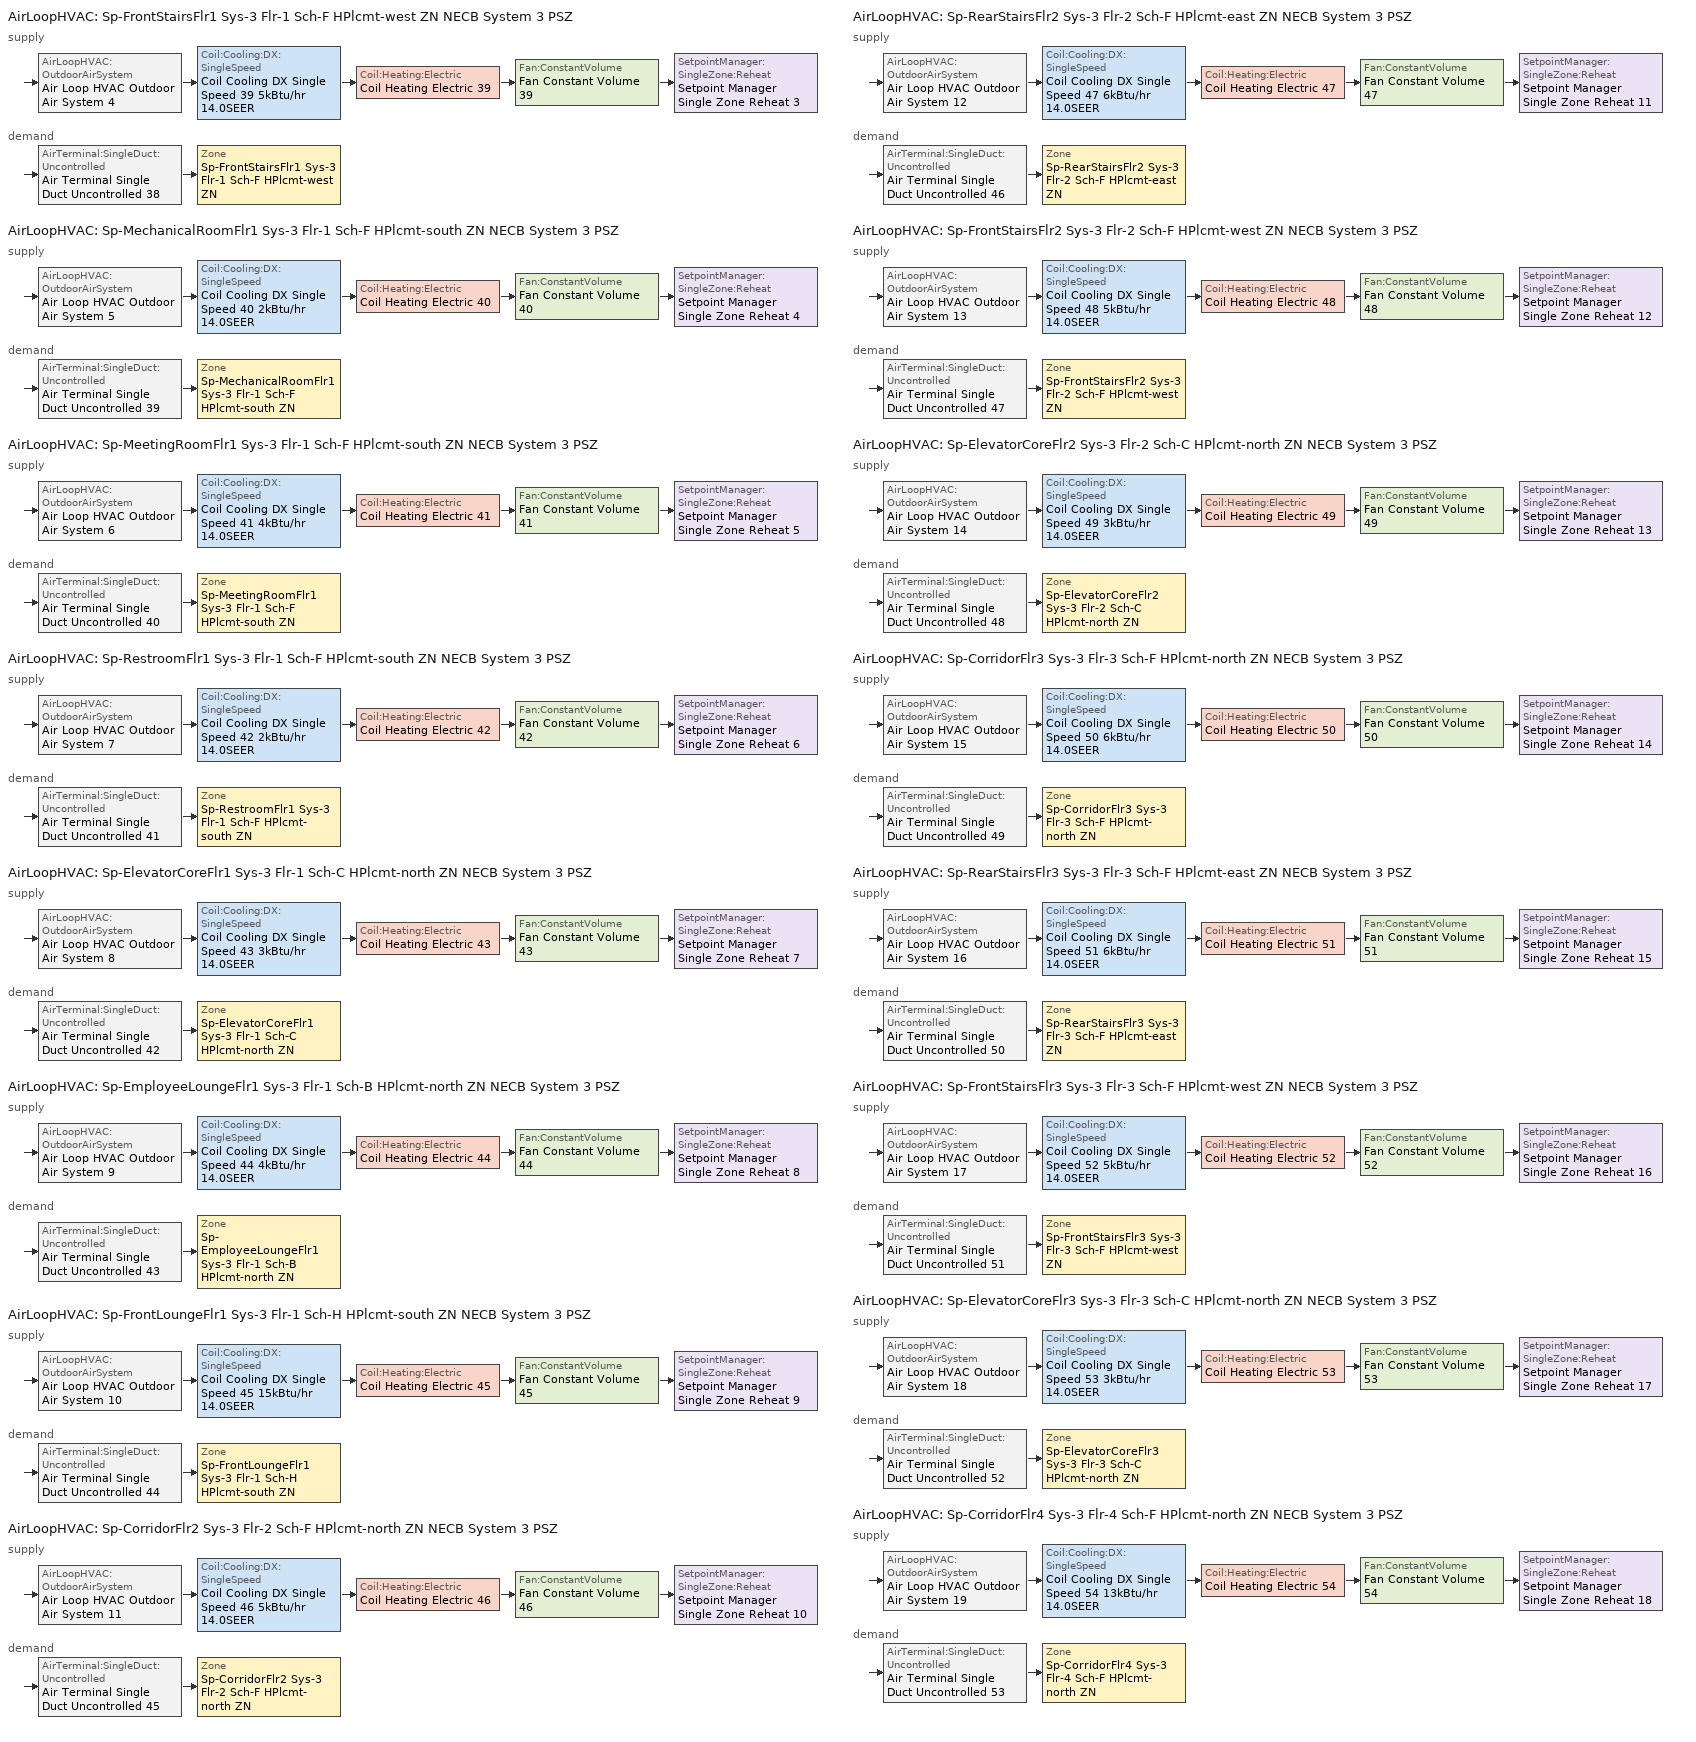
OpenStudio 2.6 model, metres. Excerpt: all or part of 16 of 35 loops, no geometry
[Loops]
AirLoopHVAC 'Sp-FrontStairsFlr1 Sys-3 Flr-1 Sch-F HPlcmt-west ZN NECB System 3 PSZ'
 supply: AirLoopHVAC:OutdoorAirSystem 'Air Loop HVAC Outdoor Air System 4' > Coil:Cooling:DX:SingleSpeed 'Coil Cooling DX Single Speed 39 5kBtu/hr 14.0SEER' > Coil:Heating:Electric 'Coil Heating Electric 39' > Fan:ConstantVolume 'Fan Constant Volume 39' > SetpointManager:SingleZone:Reheat 'Setpoint Manager Single Zone Reheat 3'
 demand: AirTerminal:SingleDuct:Uncontrolled 'Air Terminal Single Duct Uncontrolled 38' > Zone 'Sp-FrontStairsFlr1 Sys-3 Flr-1 Sch-F HPlcmt-west ZN'
AirLoopHVAC 'Sp-MechanicalRoomFlr1 Sys-3 Flr-1 Sch-F HPlcmt-south ZN NECB System 3 PSZ'
 supply: AirLoopHVAC:OutdoorAirSystem 'Air Loop HVAC Outdoor Air System 5' > Coil:Cooling:DX:SingleSpeed 'Coil Cooling DX Single Speed 40 2kBtu/hr 14.0SEER' > Coil:Heating:Electric 'Coil Heating Electric 40' > Fan:ConstantVolume 'Fan Constant Volume 40' > SetpointManager:SingleZone:Reheat 'Setpoint Manager Single Zone Reheat 4'
 demand: AirTerminal:SingleDuct:Uncontrolled 'Air Terminal Single Duct Uncontrolled 39' > Zone 'Sp-MechanicalRoomFlr1 Sys-3 Flr-1 Sch-F HPlcmt-south ZN'
AirLoopHVAC 'Sp-MeetingRoomFlr1 Sys-3 Flr-1 Sch-F HPlcmt-south ZN NECB System 3 PSZ'
 supply: AirLoopHVAC:OutdoorAirSystem 'Air Loop HVAC Outdoor Air System 6' > Coil:Cooling:DX:SingleSpeed 'Coil Cooling DX Single Speed 41 4kBtu/hr 14.0SEER' > Coil:Heating:Electric 'Coil Heating Electric 41' > Fan:ConstantVolume 'Fan Constant Volume 41' > SetpointManager:SingleZone:Reheat 'Setpoint Manager Single Zone Reheat 5'
 demand: AirTerminal:SingleDuct:Uncontrolled 'Air Terminal Single Duct Uncontrolled 40' > Zone 'Sp-MeetingRoomFlr1 Sys-3 Flr-1 Sch-F HPlcmt-south ZN'
AirLoopHVAC 'Sp-RestroomFlr1 Sys-3 Flr-1 Sch-F HPlcmt-south ZN NECB System 3 PSZ'
 supply: AirLoopHVAC:OutdoorAirSystem 'Air Loop HVAC Outdoor Air System 7' > Coil:Cooling:DX:SingleSpeed 'Coil Cooling DX Single Speed 42 2kBtu/hr 14.0SEER' > Coil:Heating:Electric 'Coil Heating Electric 42' > Fan:ConstantVolume 'Fan Constant Volume 42' > SetpointManager:SingleZone:Reheat 'Setpoint Manager Single Zone Reheat 6'
 demand: AirTerminal:SingleDuct:Uncontrolled 'Air Terminal Single Duct Uncontrolled 41' > Zone 'Sp-RestroomFlr1 Sys-3 Flr-1 Sch-F HPlcmt-south ZN'
AirLoopHVAC 'Sp-ElevatorCoreFlr1 Sys-3 Flr-1 Sch-C HPlcmt-north ZN NECB System 3 PSZ'
 supply: AirLoopHVAC:OutdoorAirSystem 'Air Loop HVAC Outdoor Air System 8' > Coil:Cooling:DX:SingleSpeed 'Coil Cooling DX Single Speed 43 3kBtu/hr 14.0SEER' > Coil:Heating:Electric 'Coil Heating Electric 43' > Fan:ConstantVolume 'Fan Constant Volume 43' > SetpointManager:SingleZone:Reheat 'Setpoint Manager Single Zone Reheat 7'
 demand: AirTerminal:SingleDuct:Uncontrolled 'Air Terminal Single Duct Uncontrolled 42' > Zone 'Sp-ElevatorCoreFlr1 Sys-3 Flr-1 Sch-C HPlcmt-north ZN'
AirLoopHVAC 'Sp-EmployeeLoungeFlr1 Sys-3 Flr-1 Sch-B HPlcmt-north ZN NECB System 3 PSZ'
 supply: AirLoopHVAC:OutdoorAirSystem 'Air Loop HVAC Outdoor Air System 9' > Coil:Cooling:DX:SingleSpeed 'Coil Cooling DX Single Speed 44 4kBtu/hr 14.0SEER' > Coil:Heating:Electric 'Coil Heating Electric 44' > Fan:ConstantVolume 'Fan Constant Volume 44' > SetpointManager:SingleZone:Reheat 'Setpoint Manager Single Zone Reheat 8'
 demand: AirTerminal:SingleDuct:Uncontrolled 'Air Terminal Single Duct Uncontrolled 43' > Zone 'Sp-EmployeeLoungeFlr1 Sys-3 Flr-1 Sch-B HPlcmt-north ZN'
AirLoopHVAC 'Sp-FrontLoungeFlr1 Sys-3 Flr-1 Sch-H HPlcmt-south ZN NECB System 3 PSZ'
 supply: AirLoopHVAC:OutdoorAirSystem 'Air Loop HVAC Outdoor Air System 10' > Coil:Cooling:DX:SingleSpeed 'Coil Cooling DX Single Speed 45 15kBtu/hr 14.0SEER' > Coil:Heating:Electric 'Coil Heating Electric 45' > Fan:ConstantVolume 'Fan Constant Volume 45' > SetpointManager:SingleZone:Reheat 'Setpoint Manager Single Zone Reheat 9'
 demand: AirTerminal:SingleDuct:Uncontrolled 'Air Terminal Single Duct Uncontrolled 44' > Zone 'Sp-FrontLoungeFlr1 Sys-3 Flr-1 Sch-H HPlcmt-south ZN'
AirLoopHVAC 'Sp-CorridorFlr2 Sys-3 Flr-2 Sch-F HPlcmt-north ZN NECB System 3 PSZ'
 supply: AirLoopHVAC:OutdoorAirSystem 'Air Loop HVAC Outdoor Air System 11' > Coil:Cooling:DX:SingleSpeed 'Coil Cooling DX Single Speed 46 5kBtu/hr 14.0SEER' > Coil:Heating:Electric 'Coil Heating Electric 46' > Fan:ConstantVolume 'Fan Constant Volume 46' > SetpointManager:SingleZone:Reheat 'Setpoint Manager Single Zone Reheat 10'
 demand: AirTerminal:SingleDuct:Uncontrolled 'Air Terminal Single Duct Uncontrolled 45' > Zone 'Sp-CorridorFlr2 Sys-3 Flr-2 Sch-F HPlcmt-north ZN'
AirLoopHVAC 'Sp-RearStairsFlr2 Sys-3 Flr-2 Sch-F HPlcmt-east ZN NECB System 3 PSZ'
 supply: AirLoopHVAC:OutdoorAirSystem 'Air Loop HVAC Outdoor Air System 12' > Coil:Cooling:DX:SingleSpeed 'Coil Cooling DX Single Speed 47 6kBtu/hr 14.0SEER' > Coil:Heating:Electric 'Coil Heating Electric 47' > Fan:ConstantVolume 'Fan Constant Volume 47' > SetpointManager:SingleZone:Reheat 'Setpoint Manager Single Zone Reheat 11'
 demand: AirTerminal:SingleDuct:Uncontrolled 'Air Terminal Single Duct Uncontrolled 46' > Zone 'Sp-RearStairsFlr2 Sys-3 Flr-2 Sch-F HPlcmt-east ZN'
AirLoopHVAC 'Sp-FrontStairsFlr2 Sys-3 Flr-2 Sch-F HPlcmt-west ZN NECB System 3 PSZ'
 supply: AirLoopHVAC:OutdoorAirSystem 'Air Loop HVAC Outdoor Air System 13' > Coil:Cooling:DX:SingleSpeed 'Coil Cooling DX Single Speed 48 5kBtu/hr 14.0SEER' > Coil:Heating:Electric 'Coil Heating Electric 48' > Fan:ConstantVolume 'Fan Constant Volume 48' > SetpointManager:SingleZone:Reheat 'Setpoint Manager Single Zone Reheat 12'
 demand: AirTerminal:SingleDuct:Uncontrolled 'Air Terminal Single Duct Uncontrolled 47' > Zone 'Sp-FrontStairsFlr2 Sys-3 Flr-2 Sch-F HPlcmt-west ZN'
AirLoopHVAC 'Sp-ElevatorCoreFlr2 Sys-3 Flr-2 Sch-C HPlcmt-north ZN NECB System 3 PSZ'
 supply: AirLoopHVAC:OutdoorAirSystem 'Air Loop HVAC Outdoor Air System 14' > Coil:Cooling:DX:SingleSpeed 'Coil Cooling DX Single Speed 49 3kBtu/hr 14.0SEER' > Coil:Heating:Electric 'Coil Heating Electric 49' > Fan:ConstantVolume 'Fan Constant Volume 49' > SetpointManager:SingleZone:Reheat 'Setpoint Manager Single Zone Reheat 13'
 demand: AirTerminal:SingleDuct:Uncontrolled 'Air Terminal Single Duct Uncontrolled 48' > Zone 'Sp-ElevatorCoreFlr2 Sys-3 Flr-2 Sch-C HPlcmt-north ZN'
AirLoopHVAC 'Sp-CorridorFlr3 Sys-3 Flr-3 Sch-F HPlcmt-north ZN NECB System 3 PSZ'
 supply: AirLoopHVAC:OutdoorAirSystem 'Air Loop HVAC Outdoor Air System 15' > Coil:Cooling:DX:SingleSpeed 'Coil Cooling DX Single Speed 50 6kBtu/hr 14.0SEER' > Coil:Heating:Electric 'Coil Heating Electric 50' > Fan:ConstantVolume 'Fan Constant Volume 50' > SetpointManager:SingleZone:Reheat 'Setpoint Manager Single Zone Reheat 14'
 demand: AirTerminal:SingleDuct:Uncontrolled 'Air Terminal Single Duct Uncontrolled 49' > Zone 'Sp-CorridorFlr3 Sys-3 Flr-3 Sch-F HPlcmt-north ZN'
AirLoopHVAC 'Sp-RearStairsFlr3 Sys-3 Flr-3 Sch-F HPlcmt-east ZN NECB System 3 PSZ'
 supply: AirLoopHVAC:OutdoorAirSystem 'Air Loop HVAC Outdoor Air System 16' > Coil:Cooling:DX:SingleSpeed 'Coil Cooling DX Single Speed 51 6kBtu/hr 14.0SEER' > Coil:Heating:Electric 'Coil Heating Electric 51' > Fan:ConstantVolume 'Fan Constant Volume 51' > SetpointManager:SingleZone:Reheat 'Setpoint Manager Single Zone Reheat 15'
 demand: AirTerminal:SingleDuct:Uncontrolled 'Air Terminal Single Duct Uncontrolled 50' > Zone 'Sp-RearStairsFlr3 Sys-3 Flr-3 Sch-F HPlcmt-east ZN'
AirLoopHVAC 'Sp-FrontStairsFlr3 Sys-3 Flr-3 Sch-F HPlcmt-west ZN NECB System 3 PSZ'
 supply: AirLoopHVAC:OutdoorAirSystem 'Air Loop HVAC Outdoor Air System 17' > Coil:Cooling:DX:SingleSpeed 'Coil Cooling DX Single Speed 52 5kBtu/hr 14.0SEER' > Coil:Heating:Electric 'Coil Heating Electric 52' > Fan:ConstantVolume 'Fan Constant Volume 52' > SetpointManager:SingleZone:Reheat 'Setpoint Manager Single Zone Reheat 16'
 demand: AirTerminal:SingleDuct:Uncontrolled 'Air Terminal Single Duct Uncontrolled 51' > Zone 'Sp-FrontStairsFlr3 Sys-3 Flr-3 Sch-F HPlcmt-west ZN'
AirLoopHVAC 'Sp-ElevatorCoreFlr3 Sys-3 Flr-3 Sch-C HPlcmt-north ZN NECB System 3 PSZ'
 supply: AirLoopHVAC:OutdoorAirSystem 'Air Loop HVAC Outdoor Air System 18' > Coil:Cooling:DX:SingleSpeed 'Coil Cooling DX Single Speed 53 3kBtu/hr 14.0SEER' > Coil:Heating:Electric 'Coil Heating Electric 53' > Fan:ConstantVolume 'Fan Constant Volume 53' > SetpointManager:SingleZone:Reheat 'Setpoint Manager Single Zone Reheat 17'
 demand: AirTerminal:SingleDuct:Uncontrolled 'Air Terminal Single Duct Uncontrolled 52' > Zone 'Sp-ElevatorCoreFlr3 Sys-3 Flr-3 Sch-C HPlcmt-north ZN'
AirLoopHVAC 'Sp-CorridorFlr4 Sys-3 Flr-4 Sch-F HPlcmt-north ZN NECB System 3 PSZ'
 supply: AirLoopHVAC:OutdoorAirSystem 'Air Loop HVAC Outdoor Air System 19' > Coil:Cooling:DX:SingleSpeed 'Coil Cooling DX Single Speed 54 13kBtu/hr 14.0SEER' > Coil:Heating:Electric 'Coil Heating Electric 54' > Fan:ConstantVolume 'Fan Constant Volume 54' > SetpointManager:SingleZone:Reheat 'Setpoint Manager Single Zone Reheat 18'
 demand: AirTerminal:SingleDuct:Uncontrolled 'Air Terminal Single Duct Uncontrolled 53' > Zone 'Sp-CorridorFlr4 Sys-3 Flr-4 Sch-F HPlcmt-north ZN'
[Sizing:Zone] Zone Cooling Design Supply Air Temperature Input Method=SupplyAirTemperature; Zone Cooling Design Supply Air Temperature {C}=13; Zone Cooling Design Supply Air Temperature Difference {deltaC}=11.11; Zone Heating Design Supply Air Temperature Input Method=SupplyAirTemperature; Zone Heating Design Supply Air Temperature {C}=43; Zone Heating Design Supply Air Temperature Difference {deltaC}=11.11; Zone Cooling Design Supply Air Humidity Ratio {kg-H2O/kg-air}=0.0085; Zone Heating Design Supply Air Humidity Ratio {kg-H2O/kg-air}=0.008; Zone Heating Sizing Factor=1.3; Zone Cooling Sizing Factor=1.1; Cooling Design Air Flow Method=DesignDay; Heating Design Air Flow Method=DesignDay; Account for Dedicated Outdoor Air System=No; Dedicated Outdoor Air System Control Strategy=NeutralSupplyAir; Dedicated Outdoor Air Low Setpoint Temperature for Design {C}=autosize; Dedicated Outdoor Air High Setpoint Temperature for Design {C}=autosize
Sp-FrontStairsFlr1 Sys-3 Flr-1 Sch-F HPlcmt-west ZN; Sp-MechanicalRoomFlr1 Sys-3 Flr-1 Sch-F HPlcmt-south ZN; Sp-MeetingRoomFlr1 Sys-3 Flr-1 Sch-F HPlcmt-south ZN; Sp-RestroomFlr1 Sys-3 Flr-1 Sch-F HPlcmt-south ZN; Sp-ElevatorCoreFlr1 Sys-3 Flr-1 Sch-C HPlcmt-north ZN; Sp-EmployeeLoungeFlr1 Sys-3 Flr-1 Sch-B HPlcmt-north ZN; Sp-FrontLoungeFlr1 Sys-3 Flr-1 Sch-H HPlcmt-south ZN; Sp-CorridorFlr2 Sys-3 Flr-2 Sch-F HPlcmt-north ZN; Sp-RearStairsFlr2 Sys-3 Flr-2 Sch-F HPlcmt-east ZN; Sp-FrontStairsFlr2 Sys-3 Flr-2 Sch-F HPlcmt-west ZN; Sp-ElevatorCoreFlr2 Sys-3 Flr-2 Sch-C HPlcmt-north ZN; Sp-CorridorFlr3 Sys-3 Flr-3 Sch-F HPlcmt-north ZN; Sp-RearStairsFlr3 Sys-3 Flr-3 Sch-F HPlcmt-east ZN; Sp-FrontStairsFlr3 Sys-3 Flr-3 Sch-F HPlcmt-west ZN; Sp-ElevatorCoreFlr3 Sys-3 Flr-3 Sch-C HPlcmt-north ZN; Sp-CorridorFlr4 Sys-3 Flr-4 Sch-F HPlcmt-north ZN
[Zone equipment]
Sp-FrontStairsFlr1 Sys-3 Flr-1 Sch-F HPlcmt-west ZN: Air Terminal Single Duct Uncontrolled 38, Zone HVAC Baseboard Convective Electric 38
Sp-MechanicalRoomFlr1 Sys-3 Flr-1 Sch-F HPlcmt-south ZN: Air Terminal Single Duct Uncontrolled 39, Zone HVAC Baseboard Convective Electric 39
Sp-MeetingRoomFlr1 Sys-3 Flr-1 Sch-F HPlcmt-south ZN: Air Terminal Single Duct Uncontrolled 40, Zone HVAC Baseboard Convective Electric 40
Sp-RestroomFlr1 Sys-3 Flr-1 Sch-F HPlcmt-south ZN: Air Terminal Single Duct Uncontrolled 41, Zone HVAC Baseboard Convective Electric 41
Sp-ElevatorCoreFlr1 Sys-3 Flr-1 Sch-C HPlcmt-north ZN: Air Terminal Single Duct Uncontrolled 42, Zone HVAC Baseboard Convective Electric 42
Sp-EmployeeLoungeFlr1 Sys-3 Flr-1 Sch-B HPlcmt-north ZN: Air Terminal Single Duct Uncontrolled 43, Zone HVAC Baseboard Convective Electric 43
Sp-FrontLoungeFlr1 Sys-3 Flr-1 Sch-H HPlcmt-south ZN: Air Terminal Single Duct Uncontrolled 44, Zone HVAC Baseboard Convective Electric 44
Sp-CorridorFlr2 Sys-3 Flr-2 Sch-F HPlcmt-north ZN: Air Terminal Single Duct Uncontrolled 45, Zone HVAC Baseboard Convective Electric 45
Sp-RearStairsFlr2 Sys-3 Flr-2 Sch-F HPlcmt-east ZN: Air Terminal Single Duct Uncontrolled 46, Zone HVAC Baseboard Convective Electric 46
Sp-FrontStairsFlr2 Sys-3 Flr-2 Sch-F HPlcmt-west ZN: Air Terminal Single Duct Uncontrolled 47, Zone HVAC Baseboard Convective Electric 47
Sp-ElevatorCoreFlr2 Sys-3 Flr-2 Sch-C HPlcmt-north ZN: Air Terminal Single Duct Uncontrolled 48, Zone HVAC Baseboard Convective Electric 48
Sp-CorridorFlr3 Sys-3 Flr-3 Sch-F HPlcmt-north ZN: Air Terminal Single Duct Uncontrolled 49, Zone HVAC Baseboard Convective Electric 49
Sp-RearStairsFlr3 Sys-3 Flr-3 Sch-F HPlcmt-east ZN: Air Terminal Single Duct Uncontrolled 50, Zone HVAC Baseboard Convective Electric 50
Sp-FrontStairsFlr3 Sys-3 Flr-3 Sch-F HPlcmt-west ZN: Air Terminal Single Duct Uncontrolled 51, Zone HVAC Baseboard Convective Electric 51
Sp-ElevatorCoreFlr3 Sys-3 Flr-3 Sch-C HPlcmt-north ZN: Air Terminal Single Duct Uncontrolled 52, Zone HVAC Baseboard Convective Electric 52
Sp-CorridorFlr4 Sys-3 Flr-4 Sch-F HPlcmt-north ZN: Air Terminal Single Duct Uncontrolled 53, Zone HVAC Baseboard Convective Electric 53
[AirLoopHVAC] Availability Schedule=Always On Discrete; Design Supply Air Flow Rate {m3/s}=AutoSize
Sp-FrontStairsFlr1 Sys-3 Flr-1 Sch-F HPlcmt-west ZN NECB System 3 PSZ; Sp-MechanicalRoomFlr1 Sys-3 Flr-1 Sch-F HPlcmt-south ZN NECB System 3 PSZ; Sp-MeetingRoomFlr1 Sys-3 Flr-1 Sch-F HPlcmt-south ZN NECB System 3 PSZ; Sp-RestroomFlr1 Sys-3 Flr-1 Sch-F HPlcmt-south ZN NECB System 3 PSZ; Sp-ElevatorCoreFlr1 Sys-3 Flr-1 Sch-C HPlcmt-north ZN NECB System 3 PSZ; Sp-EmployeeLoungeFlr1 Sys-3 Flr-1 Sch-B HPlcmt-north ZN NECB System 3 PSZ; Sp-FrontLoungeFlr1 Sys-3 Flr-1 Sch-H HPlcmt-south ZN NECB System 3 PSZ; Sp-CorridorFlr2 Sys-3 Flr-2 Sch-F HPlcmt-north ZN NECB System 3 PSZ; Sp-RearStairsFlr2 Sys-3 Flr-2 Sch-F HPlcmt-east ZN NECB System 3 PSZ; Sp-FrontStairsFlr2 Sys-3 Flr-2 Sch-F HPlcmt-west ZN NECB System 3 PSZ; Sp-ElevatorCoreFlr2 Sys-3 Flr-2 Sch-C HPlcmt-north ZN NECB System 3 PSZ; Sp-CorridorFlr3 Sys-3 Flr-3 Sch-F HPlcmt-north ZN NECB System 3 PSZ; Sp-RearStairsFlr3 Sys-3 Flr-3 Sch-F HPlcmt-east ZN NECB System 3 PSZ; Sp-FrontStairsFlr3 Sys-3 Flr-3 Sch-F HPlcmt-west ZN NECB System 3 PSZ; Sp-ElevatorCoreFlr3 Sys-3 Flr-3 Sch-C HPlcmt-north ZN NECB System 3 PSZ; Sp-CorridorFlr4 Sys-3 Flr-4 Sch-F HPlcmt-north ZN NECB System 3 PSZ
[Sizing:System] Type of Load to Size On=Sensible; Design Outdoor Air Flow Rate {m3/s}=Autosize; Minimum System Air Flow Ratio=1; Preheat Design Temperature {C}=7; Preheat Design Humidity Ratio {kg-H2O/kg-Air}=0.008; Precool Design Temperature {C}=13; Precool Design Humidity Ratio {kg-H2O/kg-Air}=0.008; Central Cooling Design Supply Air Temperature {C}=13; Central Heating Design Supply Air Temperature {C}=43; Sizing Option=NonCoincident; 100% Outdoor Air in Cooling=No; 100% Outdoor Air in Heating=No; Central Cooling Design Supply Air Humidity Ratio {kg-H2O/kg-Air}=0.0085; Central Heating Design Supply Air Humidity Ratio {kg-H2O/kg-Air}=0.008; Cooling Design Air Flow Method=DesignDay; Cooling Design Air Flow Rate {m3/s}=0; Heating Design Air Flow Method=DesignDay; Heating Design Air Flow Rate {m3/s}=0; System Outdoor Air Method=ZoneSum; Zone Maximum Outdoor Air Fraction=1; Cooling Supply Air Flow Rate Per Floor Area {m3/s-m2}=0.00996765; Cooling Fraction of Autosized Cooling Supply Air Flow Rate=1; Cooling Supply Air Flow Rate Per Unit Cooling Capacity {m3/s-W}=3.94755e-05; Heating Supply Air Flow Rate Per Floor Area {m3/s-m2}=0.00996765; Heating Fraction of Autosized Heating Supply Air Flow Rate=1; Heating Fraction of Autosized Cooling Supply Air Flow Rate=1; Heating Supply Air Flow Rate Per Unit Heating Capacity {m3/s-W}=3.15882e-05; Cooling Design Capacity Method=CoolingDesignCapacity; Cooling Design Capacity {W}=autosize; Cooling Design Capacity Per Floor Area {W/m2}=234.7; Fraction of Autosized Cooling Design Capacity=1; Heating Design Capacity Method=HeatingDesignCapacity; Heating Design Capacity {W}=autosize; Heating Design Capacity Per Floor Area {W/m2}=157; Fraction of Autosized Heating Design Capacity=1; Central Cooling Capacity Control Method=OnOff
Sp-FrontStairsFlr1 Sys-3 Flr-1 Sch-F HPlcmt-west ZN NECB System 3 PSZ; Sp-MechanicalRoomFlr1 Sys-3 Flr-1 Sch-F HPlcmt-south ZN NECB System 3 PSZ; Sp-MeetingRoomFlr1 Sys-3 Flr-1 Sch-F HPlcmt-south ZN NECB System 3 PSZ; Sp-RestroomFlr1 Sys-3 Flr-1 Sch-F HPlcmt-south ZN NECB System 3 PSZ; Sp-ElevatorCoreFlr1 Sys-3 Flr-1 Sch-C HPlcmt-north ZN NECB System 3 PSZ; Sp-EmployeeLoungeFlr1 Sys-3 Flr-1 Sch-B HPlcmt-north ZN NECB System 3 PSZ; Sp-FrontLoungeFlr1 Sys-3 Flr-1 Sch-H HPlcmt-south ZN NECB System 3 PSZ; Sp-CorridorFlr2 Sys-3 Flr-2 Sch-F HPlcmt-north ZN NECB System 3 PSZ; Sp-RearStairsFlr2 Sys-3 Flr-2 Sch-F HPlcmt-east ZN NECB System 3 PSZ; Sp-FrontStairsFlr2 Sys-3 Flr-2 Sch-F HPlcmt-west ZN NECB System 3 PSZ; Sp-ElevatorCoreFlr2 Sys-3 Flr-2 Sch-C HPlcmt-north ZN NECB System 3 PSZ; Sp-CorridorFlr3 Sys-3 Flr-3 Sch-F HPlcmt-north ZN NECB System 3 PSZ; Sp-RearStairsFlr3 Sys-3 Flr-3 Sch-F HPlcmt-east ZN NECB System 3 PSZ; Sp-FrontStairsFlr3 Sys-3 Flr-3 Sch-F HPlcmt-west ZN NECB System 3 PSZ; Sp-ElevatorCoreFlr3 Sys-3 Flr-3 Sch-C HPlcmt-north ZN NECB System 3 PSZ; Sp-CorridorFlr4 Sys-3 Flr-4 Sch-F HPlcmt-north ZN NECB System 3 PSZ
[Fan:ConstantVolume] Availability Schedule=Always On Discrete; Fan Efficiency=0.39975; Pressure Rise {Pa}=640; Maximum Flow Rate {m3/s}=AutoSize; Motor Efficiency=0.615
Fan Constant Volume 39; Fan Constant Volume 40; Fan Constant Volume 41; Fan Constant Volume 42; Fan Constant Volume 43; Fan Constant Volume 44; Fan Constant Volume 45; Fan Constant Volume 46; Fan Constant Volume 47; Fan Constant Volume 48; Fan Constant Volume 49; Fan Constant Volume 50; Fan Constant Volume 51; Fan Constant Volume 52; Fan Constant Volume 53; Fan Constant Volume 54
[Coil:Heating:Electric] Availability Schedule=Always On Discrete
Coil Heating Electric 39; Coil Heating Electric 40; Coil Heating Electric 41; Coil Heating Electric 42; Coil Heating Electric 43; Coil Heating Electric 44; Coil Heating Electric 45; Coil Heating Electric 46; Coil Heating Electric 47; Coil Heating Electric 48; Coil Heating Electric 49; Coil Heating Electric 50; Coil Heating Electric 51; Coil Heating Electric 52; Coil Heating Electric 53; Coil Heating Electric 54
[Coil:Cooling:DX:SingleSpeed] Availability Schedule=Always On Discrete; Rated Total Cooling Capacity {W}=autosize; Rated Sensible Heat Ratio=autosize; Rated COP {W/W}=3.8248; Rated Air Flow Rate {m3/s}=autosize; Rated Evaporator Fan Power Per Volume Flow Rate {W/(m3/s)}=773.3; Total Cooling Capacity Function of Temperature Curve=DXCOOL-NECB2011-REF-CAPFT; Total Cooling Capacity Function of Flow Fraction Curve=DXCOOL-NECB2011-REF-CAPFFLOW; Energy Input Ratio Function of Temperature Curve=DXCOOL-NECB2011-REF-COOLEIRFT; Energy Input Ratio Function of Flow Fraction Curve=DXCOOL-NECB2011-REF-COOLEIRFFLOW; Part Load Fraction Correlation Curve=DXCOOL-NECB2011-REF-COOLPLFFPLR; Condenser Type=AirCooled; Evaporative Condenser Effectiveness=0; Evaporative Condenser Air Flow Rate {m3/s}=Autosize; Evaporative Condenser Pump Rated Power Consumption {W}=Autosize; Crankcase Heater Capacity {W}=0; Maximum Outdoor Dry-Bulb Temperature for Crankcase Heater Operation {C}=0; Basin Heater Capacity {W/K}=0; Basin Heater Setpoint Temperature {C}=10
Coil Cooling DX Single Speed 39 5kBtu/hr 14.0SEER; Coil Cooling DX Single Speed 40 2kBtu/hr 14.0SEER; Coil Cooling DX Single Speed 41 4kBtu/hr 14.0SEER; Coil Cooling DX Single Speed 42 2kBtu/hr 14.0SEER; Coil Cooling DX Single Speed 43 3kBtu/hr 14.0SEER; Coil Cooling DX Single Speed 44 4kBtu/hr 14.0SEER; Coil Cooling DX Single Speed 45 15kBtu/hr 14.0SEER; Coil Cooling DX Single Speed 46 5kBtu/hr 14.0SEER; Coil Cooling DX Single Speed 47 6kBtu/hr 14.0SEER; Coil Cooling DX Single Speed 48 5kBtu/hr 14.0SEER; Coil Cooling DX Single Speed 49 3kBtu/hr 14.0SEER; Coil Cooling DX Single Speed 50 6kBtu/hr 14.0SEER; Coil Cooling DX Single Speed 51 6kBtu/hr 14.0SEER; Coil Cooling DX Single Speed 52 5kBtu/hr 14.0SEER; Coil Cooling DX Single Speed 53 3kBtu/hr 14.0SEER; Coil Cooling DX Single Speed 54 13kBtu/hr 14.0SEER
[Controller:OutdoorAir] Minimum Outdoor Air Flow Rate {m3/s}=autosize; Maximum Outdoor Air Flow Rate {m3/s}=Autosize; Economizer Control Type=NoEconomizer; Economizer Control Action Type=ModulateFlow; Economizer Maximum Limit Dry-Bulb Temperature {C}=28; Economizer Maximum Limit Enthalpy {J/kg}=64000; Economizer Minimum Limit Dry-Bulb Temperature {C}=-100; Lockout Type=NoLockout; Minimum Limit Type=FixedMinimum; Minimum Outdoor Air Schedule=Always On Discrete; High Humidity Control=No; Heat Recovery Bypass Control Type=BypassWhenOAFlowGreaterThanMinimum
Name | Controller Mechanical Ventilation
Controller Outdoor Air 4 | Controller Mechanical Ventilation 4
Controller Outdoor Air 5 | Controller Mechanical Ventilation 5
Controller Outdoor Air 6 | Controller Mechanical Ventilation 6
Controller Outdoor Air 7 | Controller Mechanical Ventilation 7
Controller Outdoor Air 8 | Controller Mechanical Ventilation 8
Controller Outdoor Air 9 | Controller Mechanical Ventilation 9
Controller Outdoor Air 10 | Controller Mechanical Ventilation 10
Controller Outdoor Air 11 | Controller Mechanical Ventilation 11
Controller Outdoor Air 12 | Controller Mechanical Ventilation 12
Controller Outdoor Air 13 | Controller Mechanical Ventilation 13
Controller Outdoor Air 14 | Controller Mechanical Ventilation 14
Controller Outdoor Air 15 | Controller Mechanical Ventilation 15
Controller Outdoor Air 16 | Controller Mechanical Ventilation 16
Controller Outdoor Air 17 | Controller Mechanical Ventilation 17
Controller Outdoor Air 18 | Controller Mechanical Ventilation 18
Controller Outdoor Air 19 | Controller Mechanical Ventilation 19
[Controller:MechanicalVentilation] Availability Schedule=Always On Discrete; System Outdoor Air Method=ZoneSum
Controller Mechanical Ventilation 4; Controller Mechanical Ventilation 5; Controller Mechanical Ventilation 6; Controller Mechanical Ventilation 7; Controller Mechanical Ventilation 8; Controller Mechanical Ventilation 9; Controller Mechanical Ventilation 10; Controller Mechanical Ventilation 11; Controller Mechanical Ventilation 12; Controller Mechanical Ventilation 13; Controller Mechanical Ventilation 14; Controller Mechanical Ventilation 15; Controller Mechanical Ventilation 16; Controller Mechanical Ventilation 17; Controller Mechanical Ventilation 18; Controller Mechanical Ventilation 19
[AirLoopHVAC:OutdoorAirSystem]
Name | Controller
Air Loop HVAC Outdoor Air System 4 | Controller Outdoor Air 4
Air Loop HVAC Outdoor Air System 5 | Controller Outdoor Air 5
Air Loop HVAC Outdoor Air System 6 | Controller Outdoor Air 6
Air Loop HVAC Outdoor Air System 7 | Controller Outdoor Air 7
Air Loop HVAC Outdoor Air System 8 | Controller Outdoor Air 8
Air Loop HVAC Outdoor Air System 9 | Controller Outdoor Air 9
Air Loop HVAC Outdoor Air System 10 | Controller Outdoor Air 10
Air Loop HVAC Outdoor Air System 11 | Controller Outdoor Air 11
Air Loop HVAC Outdoor Air System 12 | Controller Outdoor Air 12
Air Loop HVAC Outdoor Air System 13 | Controller Outdoor Air 13
Air Loop HVAC Outdoor Air System 14 | Controller Outdoor Air 14
Air Loop HVAC Outdoor Air System 15 | Controller Outdoor Air 15
Air Loop HVAC Outdoor Air System 16 | Controller Outdoor Air 16
Air Loop HVAC Outdoor Air System 17 | Controller Outdoor Air 17
Air Loop HVAC Outdoor Air System 18 | Controller Outdoor Air 18
Air Loop HVAC Outdoor Air System 19 | Controller Outdoor Air 19
[ZoneHVAC:Baseboard:Convective:Electric] Availability Schedule=Always On Discrete; Nominal Capacity {W}=autosize; Efficiency=1
Zone HVAC Baseboard Convective Electric 38; Zone HVAC Baseboard Convective Electric 39; Zone HVAC Baseboard Convective Electric 40; Zone HVAC Baseboard Convective Electric 41; Zone HVAC Baseboard Convective Electric 42; Zone HVAC Baseboard Convective Electric 43; Zone HVAC Baseboard Convective Electric 44; Zone HVAC Baseboard Convective Electric 45; Zone HVAC Baseboard Convective Electric 46; Zone HVAC Baseboard Convective Electric 47; Zone HVAC Baseboard Convective Electric 48; Zone HVAC Baseboard Convective Electric 49; Zone HVAC Baseboard Convective Electric 50; Zone HVAC Baseboard Convective Electric 51; Zone HVAC Baseboard Convective Electric 52; Zone HVAC Baseboard Convective Electric 53
[AirTerminal:SingleDuct:Uncontrolled] Availability Schedule=Always On Discrete; Maximum Air Flow Rate {m3/s}=AutoSize
Air Terminal Single Duct Uncontrolled 38; Air Terminal Single Duct Uncontrolled 39; Air Terminal Single Duct Uncontrolled 40; Air Terminal Single Duct Uncontrolled 41; Air Terminal Single Duct Uncontrolled 42; Air Terminal Single Duct Uncontrolled 43; Air Terminal Single Duct Uncontrolled 44; Air Terminal Single Duct Uncontrolled 45; Air Terminal Single Duct Uncontrolled 46; Air Terminal Single Duct Uncontrolled 47; Air Terminal Single Duct Uncontrolled 48; Air Terminal Single Duct Uncontrolled 49; Air Terminal Single Duct Uncontrolled 50; Air Terminal Single Duct Uncontrolled 51; Air Terminal Single Duct Uncontrolled 52; Air Terminal Single Duct Uncontrolled 53
[SetpointManager:SingleZone:Reheat] Minimum Supply Air Temperature {C}=13; Maximum Supply Air Temperature {C}=43
Name | Control Zone
Setpoint Manager Single Zone Reheat 3 | Sp-FrontStairsFlr1 Sys-3 Flr-1 Sch-F HPlcmt-west ZN
Setpoint Manager Single Zone Reheat 4 | Sp-MechanicalRoomFlr1 Sys-3 Flr-1 Sch-F HPlcmt-south ZN
Setpoint Manager Single Zone Reheat 5 | Sp-MeetingRoomFlr1 Sys-3 Flr-1 Sch-F HPlcmt-south ZN
Setpoint Manager Single Zone Reheat 6 | Sp-RestroomFlr1 Sys-3 Flr-1 Sch-F HPlcmt-south ZN
Setpoint Manager Single Zone Reheat 7 | Sp-ElevatorCoreFlr1 Sys-3 Flr-1 Sch-C HPlcmt-north ZN
Setpoint Manager Single Zone Reheat 8 | Sp-EmployeeLoungeFlr1 Sys-3 Flr-1 Sch-B HPlcmt-north ZN
Setpoint Manager Single Zone Reheat 9 | Sp-FrontLoungeFlr1 Sys-3 Flr-1 Sch-H HPlcmt-south ZN
Setpoint Manager Single Zone Reheat 10 | Sp-CorridorFlr2 Sys-3 Flr-2 Sch-F HPlcmt-north ZN
Setpoint Manager Single Zone Reheat 11 | Sp-RearStairsFlr2 Sys-3 Flr-2 Sch-F HPlcmt-east ZN
Setpoint Manager Single Zone Reheat 12 | Sp-FrontStairsFlr2 Sys-3 Flr-2 Sch-F HPlcmt-west ZN
Setpoint Manager Single Zone Reheat 13 | Sp-ElevatorCoreFlr2 Sys-3 Flr-2 Sch-C HPlcmt-north ZN
Setpoint Manager Single Zone Reheat 14 | Sp-CorridorFlr3 Sys-3 Flr-3 Sch-F HPlcmt-north ZN
Setpoint Manager Single Zone Reheat 15 | Sp-RearStairsFlr3 Sys-3 Flr-3 Sch-F HPlcmt-east ZN
Setpoint Manager Single Zone Reheat 16 | Sp-FrontStairsFlr3 Sys-3 Flr-3 Sch-F HPlcmt-west ZN
Setpoint Manager Single Zone Reheat 17 | Sp-ElevatorCoreFlr3 Sys-3 Flr-3 Sch-C HPlcmt-north ZN
Setpoint Manager Single Zone Reheat 18 | Sp-CorridorFlr4 Sys-3 Flr-4 Sch-F HPlcmt-north ZN
[Schedule:Constant]
Always On Discrete: Value=1
[Curve:Biquadratic] Minimum Value of x=13; Maximum Value of x=24; Minimum Value of y=24; Maximum Value of y=46
Name | Coefficient1 Constant | Coefficient2 x | Coefficient3 x**2 | Coefficient4 y | Coefficient5 y**2 | Coefficient6 x*y
DXCOOL-NECB2011-REF-CAPFT | 0.867905 | 0.0142459 | 0.00055436 | -0.0075575 | 3.3e-05 | -0.0001918
DXCOOL-NECB2011-REF-COOLEIRFT | 0.116936 | 0.0284933 | -0.0004112 | 0.0214108 | 0.00016103 | -0.0006791
[Curve:Quadratic] Coefficient1 Constant=1; Coefficient2 x=0; Coefficient3 x**2=0; Minimum Value of x=0; Maximum Value of x=1
DXCOOL-NECB2011-REF-CAPFFLOW; DXCOOL-NECB2011-REF-COOLEIRFFLOW
[Curve:Cubic]
DXCOOL-NECB2011-REF-COOLPLFFPLR: Coefficient1 Constant=0.0277; Coefficient2 x=4.9151; Coefficient3 x**2=-8.184; Coefficient4 x**3=4.2702; Minimum Value of x=0.7; Maximum Value of x=1
